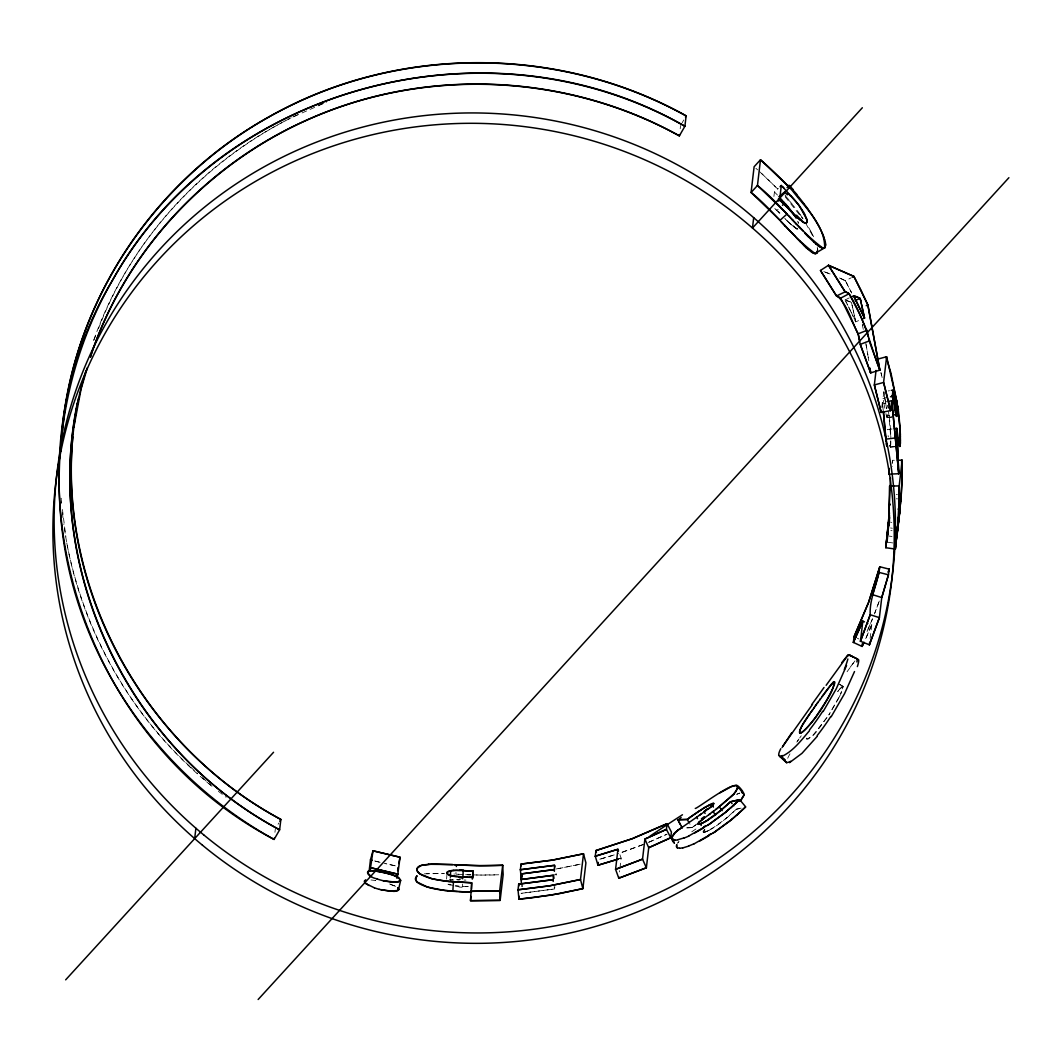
<?xml version="1.0" encoding="UTF-8"?>
<svg xmlns="http://www.w3.org/2000/svg" width="1062" height="1062" viewBox="0 0 1062 1062"><rect width="100%" height="100%" fill="white"/><g stroke="black" fill="none" stroke-linecap="round" stroke-linejoin="round"><path stroke-width="0.75" stroke-dasharray="5 3.75" d="M890.752 440.743L890.275 447.062A36.214 1.553 85.7 0 1 890.142 447.036A33.772 1.434 85.4 0 1 889.983 446.757A31.435 1.301 85 0 1 889.783 446.013M806.589 738.103L806.642 739.285L807.916 739.232L813.187 734.97L827.909 716.319M462.302 884.049L462.82 886.425M455.996 872.393L455.877 874.145A421.229 410.251 6.7 0 0 458.837 874.318M452.531 885.416L449.85 884.221M450.155 880.132L450.235 878.964M450.089 878.938L450.009 880.106L459.541 879.84A21.877 4.009 2.8 0 0 455.824 879.655A14.895 3.053 3.3 0 0 452.571 879.734M446.571 879.071L447.102 872.845M274.939 832.303L275.323 829.064M522.265 886.743L522.424 885.323M554.842 886.73L554.576 888.947L521.814 893.275M556.209 875.088L556.05 873.402M680.198 128.741L680.583 125.502M619.518 871.929L619.664 870.667M619.956 868.158L621.137 858.123L619.531 853.689M773.906 196.497L774.437 191.996L778.3 188.332M881.752 407.489L882.336 402.551L887.049 401.635M870.136 638.514L871.756 624.721L867.282 622.956M892.199 463.51L892.571 460.297L896.182 460.258M878.725 602.552L874.836 613M879.283 601.065L874.252 614.486M95.514 335.977L93.098 341.977C127.453 242.667 203.439 159.141 298.356 114.351M98.54 328.49C133.188 237.251 204.435 161.849 291.094 117.789M703.668 832.263A10.474 1.858 -33.1 0 1 703.256 832.117L704.889 829.568M839.285 696.977L840.188 695.119M838.794 697.946L828.825 714.952L839.75 696.035M278.098 824.245L278.788 823.05M682.162 122.754L683.742 120.006M847.051 671.768L854.976 660.883M826.979 717.686C821.51 723.567 814.169 738.78 806.523 738.502M796.779 742.086L798.969 738.979M797.482 741.077L798.212 740.041M850.343 667.029L854.658 661.254M799.752 737.891L801.266 735.793M677.543 843.268L679.003 841.608L677.848 842.883M839.962 688.72L837.666 691.535L843.109 686.41L840.6 694.243L843.175 686.583L838.861 683.901M778.127 209.32L776.826 210.528L774.795 208.457M708.912 830.378A16.673 3.544 -34.9 0 0 711.036 829.183A21.439 4.832 -35.1 0 0 713.226 827.895A27.771 6.624 -35.3 0 0 717.62 824.962A32.245 7.885 -35.2 0 0 721.894 821.869L736.484 809.204L739.404 808.54M697.867 823.342L692.026 827.603L686.596 827.842M691.76 831.798L697.615 827.869M841.024 278.642L845.392 280.74L851.074 277.859M845.02 299.975L849.308 297.851M842.259 686.464L843.016 686.304L838.9 683.941M736.55 794.403L737.599 793.938M294.041 116.488L326.419 102.191M737.094 794.164L739.431 793.195M851.206 312.188L855.72 321.839L860.114 319.967M649.267 842.086L667.042 834.174L646.267 843.308M318.919 105.191L326.379 102.125M738.09 793.726L739.829 793.062M643.253 844.529L621.934 852.401M643.253 844.516L617.314 853.941M619.704 858.614L621.137 858.123L618.27 859.078M614.208 854.91L598.636 859.57L612.668 855.428M741.157 808.116L736.484 809.204L733.537 805.474M558.147 868.676L581.963 863.818M578.02 864.72L554.152 869.353M884.181 391.745L882.841 398.223L883.929 403.52L886.876 402.976M888.31 390.935L889.478 390.71M887.553 397.307L882.92 398.555M883.796 392.847L883.597 391.851L885.257 397.042M554.098 874.915L556.276 874.557M886.066 414.26L886.465 415.999L890.62 415.388M891.735 416.928L886.996 417.632A14.656 0.85 81.5 0 1 886.81 417.207L885.92 413.569M891.921 417.074L887.168 417.724A15.625 0.903 81.7 0 1 886.982 417.552M892 429.008L887.235 429.606L887.646 432.367M703.163 831.758A10.501 1.858 -32.7 0 0 703.256 832.117L704.411 832.183A9.585 1.726 -33.4 0 0 705.42 831.891L713.252 827.749L725.837 818.683A42.865 10.155 -35.4 0 0 729.554 815.47M521.07 893.341L554.576 888.947L554.152 886.637M424.375 873.827L444.288 873.482L427.136 873.561M895.133 446.69L890.275 447.062L889.531 444.673M894.947 446.651L890.275 447.062A38.484 1.633 86.1 0 0 890.381 446.69M687.194 827.829L692.026 827.603L689.61 823.528M498.742 874.783L479.52 875.048A420.91 409.945 6.7 0 1 476.559 874.995M472.125 874.862L479.52 875.048A420.353 409.401 6.7 0 0 491.348 875.008A419.556 408.618 6.7 0 0 497.255 874.862M468.408 886.637L465.302 886.531M465.939 880.119L464.041 880.026M467.161 886.597L459.209 886.212A24.692 7.009 2.6 0 1 455.545 885.96A16.687 4.474 2.8 0 1 455.067 885.96M463.271 874.53L453.886 874.013M896.209 494.467L897.417 494.547M896.315 498.795L897.509 498.861M371.036 879.96L375.669 880.517L371.753 880.026M455.625 885.867L459.209 886.212M890.872 530.562L892.067 530.721M888.814 536.044L892 536.469M890.606 522.225L891.801 522.398M890.54 527.987L892.319 528.239M888.044 542.27L892.81 542.934M395.356 865.822L385.971 863.764M394.652 865.689L384.245 863.353M797.788 229.034L793.035 226.246L785.522 219.383M380.103 862.331L375.616 861.202M379.068 862.092L374.594 860.924M449.797 884.805L448.005 884.181A9.677 2.27 3.8 0 0 449.744 884.805A11.35 2.801 3.3 0 0 451.337 885.243M845.432 300.121L851.06 302.192M846.109 300.36L851.445 302.338L852.268 305.989M389.595 883.969L395.847 886.584M823.793 271.606L831.851 274.673M390.404 884.248L394.002 885.695M825.439 272.204L830.272 274.049M857.326 638.249L858.959 639.005M839.524 277.965L845.392 280.74L851.631 292.833M218.387 791.283L226.113 797.296M210.688 785.203C131.489 720.501 77.221 625.598 63.813 524.004M755.878 168.3L757.644 169.854M189.368 766.007C125.422 706.522 82.066 625.916 66.242 540.107M190.549 767.083L197.691 773.481M202.444 777.742L211.949 786.278M759.396 171.433L778.088 189.341L761.149 173.013M774.437 191.996L777.503 195.089M776.057 209.745L781.22 215.055M785.256 196.882L802.859 218.958M704.133 829.9L705.433 831.878L704.411 832.183A10.116 1.805 -33.3 0 1 703.681 832.263M805.779 223.378L813.917 238.021M845.392 280.74L851.79 293.178M846.441 302.67L845.737 301.316L853.171 316.317M847.131 304.024L847.821 305.378M848.511 306.732L849.188 308.099M849.865 309.467L850.543 310.821M853.808 317.684L854.459 319.065M855.083 320.445L855.72 321.839L854.937 318.162M798.066 221.905L798.664 223.405M886.69 416.835L886.465 415.999M880.942 372.55L881.606 375.231M881.009 372.935L882.124 377.541M851.445 302.338L854.419 315.719M852.547 307.197L855.72 321.839M884.473 396.153L886.611 408.777L884.673 397.148M884.858 408.233L883.863 403.188M863.101 328.57L862.317 324.574L863.247 329.366M865.636 342.19L867.906 355.345M866.074 344.606L867.866 355.08M868.796 360.735L868.132 356.686L868.65 359.925M887.659 405.312L888.124 408.379M817.262 247.393L817.554 249.318M888.124 435.646L888.31 436.894M888.562 411.472L890.699 436.88M61.649 503.043L61.052 498.211L61.516 503.043M62.446 509.494L65.844 536.881M883.385 411.671L882.336 402.551L883.133 409.388M521.654 885.376L521.774 886.544M62.459 512.72L63.083 519.185M887.261 415.269L887.261 417.379A14.125 0.823 82.3 0 0 887.274 416.397A14.656 0.876 81.9 0 0 887.235 415.096A13.58 0.863 81.7 0 0 887.168 413.954M892.611 462.873L892.571 460.297L892.624 466.483M394.161 885.695A19.554 4.208 12.6 0 1 395.568 886.372M787.712 758.268A61.092 7.779 -48.4 0 1 790.141 753.569M839.697 689.198A28.037 2.31 -57.7 0 1 840.666 688.083M840.799 687.871A29.617 2.575 -58.3 0 1 841.582 687.074M841.542 687.154A30.785 2.748 -58.7 0 1 842.179 686.61M426.831 873.747A37.635 7.328 5.8 0 1 427.561 873.694M462.129 887.235A34.356 11.377 2.4 0 1 458.903 887.035M449.89 880.079A11.098 2.403 3.7 0 1 452.731 879.801M459.249 879.23A32.776 5.456 2.7 0 1 460.682 879.283M736.178 809.297A47.591 10.381 -36 0 1 732.966 812.337A46.794 10.647 -35.6 0 1 729.461 815.483M707.013 831.267A9.784 1.832 -34 0 1 705.354 831.944M708.872 830.431A12.943 2.628 -34.6 0 1 706.88 831.413M703.15 831.772A8.748 1.553 -32.6 0 1 703.973 830.457A9.014 1.58 -32.9 0 1 704.65 829.727M692.052 827.59A48.533 5.589 -33 0 1 694.88 825.506A40.449 4.713 -32.9 0 1 695.663 824.962M889.837 446.611A28.767 1.155 84.7 0 1 889.624 445.854M889.611 445.642A26.006 0.943 84.1 0 1 889.518 445.204M890.606 445.894A40.675 1.739 86.1 0 1 890.421 446.903M890.66 444.805A40.953 1.739 86.1 0 1 890.593 445.735M890.739 444.872A41.617 1.885 85.8 0 0 890.806 443.013A40.542 1.991 85.4 0 0 890.845 441.619M890.593 432.898A30.825 2.097 84.2 0 1 890.686 435.168M890.792 435.832A33.453 2.124 84.4 0 1 890.845 437.637M890.567 430.601A31.196 2.509 83.7 0 1 890.726 433.482M890.5 430.283A30.373 2.695 83.4 0 0 890.301 427.203A29.497 2.881 83.2 0 0 890.022 424.043A30.121 3.266 83 0 0 889.757 420.964A31.873 3.863 82.8 0 0 889.452 417.831A34.794 4.686 82.7 0 0 889.08 414.618A38.989 5.854 82.7 0 0 888.894 413.012M888.097 405.711A52.954 10.182 83 0 1 888.456 408.1M817.567 248.561A69.309 10.554 55.6 0 1 817.66 249.451M817.806 249.663A80.115 12.027 56 0 1 817.82 250.061M811.302 232.259A48.746 9.385 52.5 0 1 813.28 236.109A48.905 8.735 53.3 0 1 814.156 237.954M811.288 232.22A50.857 10.567 51.8 0 0 808.912 228.011A49.98 11.297 51.1 0 0 807.571 225.794M800.058 214.497A53.1 14.058 50.2 0 1 803.27 219.064M800.164 214.484A57.454 16.62 49.9 0 0 796.686 209.851A63.521 19.766 49.7 0 0 792.982 205.298M789.358 200.784A70.026 23.537 49.7 0 1 793.102 205.218M785.668 196.258A81.362 30.055 49.8 0 1 789.544 200.599M784.937 194.85A99.669 41.259 50.1 0 1 785.933 195.912M793.394 225.662A76.212 2.071 45.6 0 1 798.823 231.383M798.345 222.861A35.312 5.801 51.4 0 0 797.854 221.692A30.745 5.217 50.9 0 0 797.708 221.321M797.735 228.967A31.674 5.071 50.8 0 1 797.257 228.834A28.435 4.487 50.4 0 1 796.115 228.29A27.519 4.288 50.1 0 1 795.491 227.958A25.143 3.836 49.8 0 1 794.296 227.135A27.346 4.009 49.2 0 1 792.942 226.1M792.863 225.994A25.528 3.558 48.7 0 1 791.177 224.586M791.217 224.653A25.528 3.372 48.3 0 1 789.411 223.033A26.948 3.279 47.9 0 1 787.446 221.148M787.327 220.962A29.802 3.226 47.5 0 1 785.309 218.984M785.256 218.945A34.435 3.226 47.1 0 1 784.738 218.427M779.92 213.037A51.865 2.031 46.3 0 1 778.127 211.192M872.446 618.907L866.804 632.089L872.473 618.92M871.756 624.721L865.264 639.709L871.756 624.721M470.652 874.822L467.692 874.756A421.229 410.251 6.7 0 1 464.744 874.623L467.692 874.756A420.91 409.945 6.7 0 0 470.652 874.849"/><path stroke-width="1.5" d="M393.431 891.376A19.581 4.699 12.9 0 0 395.396 891.257A17.921 4.182 12.3 0 0 396.936 890.965L398.861 889.558L397.692 887.752M379.24 889.359L390.351 891.257L398.316 890.368L400.693 880.358L399.166 878.274A17.988 3.982 12.1 0 0 397.838 877.411A19.448 4.182 12.6 0 0 396.113 876.522M471.555 889.226L471.687 882.774L445.907 881.261L431.756 878.699L419.795 873.827L417.193 870.84L417.22 868.185L421.309 865.371L433.084 864.003L479.573 865.663L502.671 865.278L503.162 874.65L500.149 900.39L470.493 900.682L471.687 882.774L448.722 881.553M472.285 879.137L473.068 870.973L466.284 870.747M472.935 877.995L473.068 870.973L471.223 870.92M782.88 187.058L798.996 205.271L806.549 218.865A42.852 6.996 51.6 0 1 806.828 220.046L806.908 221.825A46.078 7.447 51.9 0 1 806.775 222.502A40.436 6.558 51.6 0 1 806.43 222.927L805.235 223.139A31.236 5.018 51.1 0 1 804.784 223.033L796.792 217.113L780.928 201.183M462.528 878.778L462.607 877.026L450.5 875.446A9.611 2.243 3.9 0 1 448.708 874.836A11.018 2.536 4.2 0 1 447.62 874.159L447.102 872.845A29.285 6.637 4.8 0 1 447.275 872.207M462.886 877.637L463.191 870.601L470.599 870.893M899.209 494.64L901.014 494.746L899.673 511.22L896.766 537.12L895.571 536.96M60.653 450.142L61.038 443.797M61.317 439.044C70.517 306.387 151.322 182.691 267.066 118.015C393.989 44.803 558.373 44.392 686.118 115.877L684.897 126.259L679.361 135.87C567.161 73.384 426.048 66.879 308.75 119.249C207.223 163.601 125.13 251.362 90.429 356.859M72.813 436.867C57.932 591.083 144.976 746.666 280.859 819.439L279.638 829.807L274.102 839.431C76.982 735.939 -3.213 473.081 112.386 280.461C221.042 83.978 492.078 14.881 684.897 126.259C490.179 15.518 223.007 83.54 112.386 280.461C58.529 373.718 44.763 488.454 74.672 591.879C105.111 696.579 178.748 786.929 274.102 839.431L274.248 838.13M456.355 866.539L456.474 864.787L454.509 864.654M889.438 512.787L888.443 525.358L889.319 514.884M457.496 891.576L452.837 891.283L453.447 881.938M889.412 516.066L885.801 547.726L895.332 549.054L901.014 494.746L899.302 515.269M450.368 877.212L450.5 875.446L447.66 874.159A14.987 3.398 4.6 0 1 447.168 873.482A26.895 6.093 4.7 0 1 447.102 872.845L447.288 872.207A16.355 3.704 4.7 0 1 447.845 871.623A12.027 2.721 4.6 0 1 448.894 871.119A10.514 2.336 4.1 0 1 450.646 870.734A10.872 2.35 3.7 0 1 453.368 870.442M459.992 870.389A20.935 3.836 2.8 0 0 456.434 870.322L450.713 870.76L450.354 875.433A11.071 2.721 3.3 0 0 453.076 876.097M898.598 519.876L899.248 504.676M889.465 515.269L888.655 523.978M60.693 451.562L61.118 446.664M61.822 438.473L62.1 435.194M62.512 430.296C74.313 293.497 163.601 168.845 285.837 107.952C410.131 45.042 564.387 48.294 686.118 115.877L685.428 117.085M86.075 370.412C31.528 545.709 118.917 744.422 279.638 829.807C129.418 749.984 42.838 569.458 77.407 402.511M897.815 528.438L899.328 509.149L898.12 509.083M900.457 503.335L896.766 537.12L898.213 525.385M898.027 526.301L899.846 504.702L895.996 543.386M889.385 517.513L887.062 542.124M888.297 526.752L887.288 535.806L888.363 525.876M889.332 518.309L888.443 525.172M899.275 516.185L897.085 528.903M898.014 527.017L897.788 529.049L898.797 520.446M888.443 525.571L889.478 517.234M194.678 838.608L195.899 828.241M369.085 871.504L370.465 859.835L373.001 850.808L400.055 857.233L397.334 877.663M396.763 878.088L397.015 875.964M397.639 870.667L398.011 867.481M502.671 865.278L499.644 891.031L500.149 900.39L470.493 900.682L470.997 896.421M519.278 896.315L518.946 899.156L531.053 897.921L559.116 893.7L582.879 888.628L585.905 862.875L583.516 853.782L552.492 860.101L521.044 864.07L520.38 869.738L521.309 879.084L521.84 874.477M679.507 134.582L679.361 135.87C573.148 77.114 441.526 67.968 328.145 111.271C219.449 152.609 130.068 242.163 91.89 352.345L90.535 356.925M598.304 862.41L597.972 865.238L618.27 859.092L597.972 865.238L595.291 856.224L595.955 850.543L632.169 838.728L667.082 823.674L671.423 832.077L670.759 837.745L648.723 847.702L646.373 867.773L618.788 878.194L615.575 869.34L617.938 849.268L595.291 856.224L617.938 849.268L618.535 850.927M618.934 876.947L618.788 878.194L646.373 867.773L642.537 859.158L644.886 839.086L666.418 829.356L667.082 823.674L632.169 838.728L595.955 850.543L596.459 852.242M753.688 217.657L752.467 228.025L862.344 107.753M783.822 188.001L781.313 185.478L779.614 199.868L778.327 201.09M876.044 370.465L874.345 384.948L881.181 412.428L890.606 410.596L891.761 400.719L889.398 401.17M877.358 359.208L886.624 356.726L883.597 382.466L890.606 410.596L883.597 382.466L874.345 384.948L881.181 412.428L881.394 410.582M861.561 646.187L862.437 643.599M869.698 642.284L869.393 644.793L860.459 641.275L862.822 621.204L864.495 621.854M890.5 477.993L888.642 520.818L885.801 547.726L888.894 516.955L889.544 486.038L899.169 485.931L902.196 460.178L897.39 460.244M890.142 504.994L890.235 504.158M887.235 535.832L888.416 526.208M898.89 519.384L901.93 483.927L901.598 460.191M888.151 527.655L889.239 519.318M889.412 522.053L889.425 517.38M888.814 521.973L889.345 518.15M787.061 187.549L788.389 186.354L760.485 159.765L757.458 185.505C781.114 204.435 798.624 230.348 822.984 248.11A52.556 7.885 55.4 0 0 824.085 248.163A59.206 8.894 55.5 0 0 824.67 247.858C825.147 225.728 805.102 207.302 792.358 190.602C782.322 179.73 771.636 169.469 760.485 159.765L754.113 166.747L751.086 192.487C774.185 210.926 791.217 236.335 815.125 253.486A53.498 8.031 55.4 0 0 816.2 253.513A61.636 9.266 55.6 0 0 816.93 253.008L817.581 250.884M718.138 807.731L733.895 793.872A22.514 3.85 -38.1 0 0 734.917 792.703A23.643 3.956 -38.4 0 0 735.78 791.628C746.214 770.866 696.486 809.523 695.265 808.394M78.668 397.852C44.285 563.059 133.215 740.506 280.859 819.439L279.824 821.245M73.796 427.468L81.084 388.997L87.389 367.611M398.741 863.552L400.055 857.233L373.001 850.808L370.054 871.172M376.758 878.765C367.412 877.066 362.328 868.358 375.669 871.119C380.116 871.862 405.1 875.938 398.741 881.752A18.001 4.195 12.3 0 1 397.254 882.057A19.461 4.673 12.9 0 1 395.383 882.203M899.381 445.336A31.117 1.288 85 0 0 899.567 446A33.294 1.407 85.4 0 0 899.726 446.372A35.55 1.513 85.7 0 0 899.872 446.385L900.191 445.164A40.037 1.712 86.1 0 0 900.271 444.288L899.726 425.809L896.899 402.299M676.627 844.887L676.746 847.41L679.494 848.326M676.733 844.609L676.428 846.706L677.397 847.941M846.56 665.542L836.192 688.946L823.13 711.58M400.693 880.358C395.953 883.916 388.758 881.566 383.196 880.69L395.263 882.15M854.512 671.542L844.542 693.645L831.188 716.757M727.231 804.797A45.706 10.341 -35.6 0 1 723.766 807.903A42.215 9.916 -35.4 0 1 721.111 810.253L705.792 821.205A16.01 3.319 -34.8 0 1 703.734 822.386L700.256 823.939A9.558 1.726 -33.5 0 1 699.234 824.245A10.195 1.819 -33.3 0 1 698.544 824.298A10.673 1.898 -33 0 1 698.146 824.139A10.726 1.898 -32.7 0 1 698.053 823.78L698.278 823.236A8.868 1.566 -32.7 0 1 698.823 822.506M862.105 646.439L864.003 642.404L862.105 646.439L853.383 642.417L854.047 636.749L868.61 602.34L879.801 566.75L889.133 569.139L888.456 574.808L881.752 597.574L879.389 617.646L869.393 644.793L879.389 617.646L870.216 614.739C869.327 597.906 877.995 583.065 879.801 566.75L868.61 602.34L854.047 636.749L855.68 637.492M812.802 709.602C791.376 738.037 797.947 742.006 818.125 713.677C823.528 708.075 848.644 660.803 824.524 693.154M801.04 727.722C793.951 744.289 816.412 717.567 817.196 714.978C822.864 705.341 834.387 691.601 833.989 681.631M782.083 747.502L791.708 732.793M782.853 746.135L812.496 704.398M804.16 722.439L810.24 713.319M811.102 712.058L814.501 707.173M826.143 685.295L848.126 654.949M813.651 708.381L816.213 704.73M815.364 705.951L817.926 702.314M817.076 703.522L831.745 683.795M841.9 662.489L847.741 655.227M819.625 699.938L820.475 698.756M822.134 696.446L823.754 694.216M703.668 812.297L710.385 807.332A12.399 2.456 -33.8 0 0 711.168 806.695L713.744 803.483L705.805 806.828L692.145 815.828A39.4 4.66 -32.9 0 0 690.008 817.395L687.194 819.466L680.118 819.678M740.838 800.124L739.829 801.279A22.435 3.85 -38.1 0 0 740.904 800.084L743.851 795.119A57.574 9.173 -39.4 0 0 743.997 794.389L736.736 785.176L731.24 786.676L719.97 792.823M817.249 736.298L801.969 753.343L789.517 762.649M809.496 730.696C801.292 740.187 793.327 751.153 781.659 756.516M733.895 793.872L737.559 788.575A42.799 6.823 -39.3 0 0 737.798 787.792M65.658 979.841L273.558 752.268M258.132 999.515L1008.9 177.699M447.288 872.207L450.713 870.76M715.191 831.732L730.895 820.209L745.776 806.961L739.67 799.686L725.134 812.669L709.774 823.953M731.545 796.341L715.801 809.496M716.266 814.142L730.603 801.744L739.67 799.686L731.054 807.651M678.366 829.913C674.158 832.648 668.529 838.369 674.41 843.148M780.026 186.7L781.313 185.478M675.445 832.382L671.914 837.347L674.277 842.87M782.482 205.311L783.783 204.103M779.017 196.656L786.305 190.563M417.021 875.884L415.507 879.177L417.087 882.057L427.561 887.128L445.124 890.606L466.829 892.014M736.962 815.085L745.192 807.12M704.186 818.059L698.278 823.236A8.947 1.593 -32.5 0 0 698.026 823.807M726.103 811.872L707.558 825.4M731.891 819.399L712.921 833.219M708.54 808.779L711.168 806.695M678.074 830.152L701.318 813.943M678.472 829.834L679.746 828.838M700.986 820.541L710.372 813.545M717.368 808.315L711.965 812.377M713.85 810.97L709.96 813.837M708.739 814.74L709.549 814.142M689.955 817.421L699.234 810.943M699.42 815.244L704.146 811.965L705.128 813.452M815.125 253.486L824.829 247.698A70.928 10.633 55.9 0 0 825.227 246.756M709.443 824.165L689.092 835.807M714.859 831.958L694.03 843.878M678.021 820.222L681.14 817.501M838.091 296.776L836.524 295.993L820.475 270.452L828.479 265.288L853.914 276.425L861.176 290.576L867.88 304.993L879.84 370.12L870.667 372.881L860.26 344.38L858.428 335.154M824.829 247.698L822.984 248.11M708.912 835.754L699.911 840.958M703.641 827.882L694.853 832.953M703.761 822.346L705.792 821.205M820.475 270.452L836.524 295.993L845.432 291.705M839.126 297.307L840.679 298.117L849.135 293.709L859.662 314.073L867.309 331.609M852.321 277.235L853.914 276.425L867.88 304.993L879.84 370.12C869.99 344.247 864.136 317.047 848.883 293.563M851.976 296.524C855.892 295.223 861.999 298.249 861.255 303.267M855.242 300.586L860.127 298.342L864.521 318.096L862.862 318.799M866.22 305.683L867.88 304.993M858.826 337.132L858.162 333.84L867.03 330.269M870.057 368.819L870.667 372.881L860.26 344.38L869.194 340.955L868.928 339.614M688.76 846.082L682.733 847.914M683.941 837.931L678.06 839.684M886.053 356.885L890.965 373.134L896.846 401.914M739.67 799.686L730.603 801.744L732.076 803.602M891.244 390.365L893.089 390.365M890.5 396.737L892.266 396.392L893.023 390.019L896.793 416.065A13.819 0.796 82.3 0 0 896.793 415.056M891.761 395.86L894.124 395.436L896.647 412.202M891.602 402.126L893.368 401.808L892.346 396.723M894.868 401.078L896.66 400.799L897.377 405.299M894.669 410.383L896.447 410.118M893.593 414.95L895.97 414.605L896.328 415.892A14.496 0.836 81.5 0 0 896.501 416.264L896.686 416.41A15.333 0.889 81.8 0 1 896.501 416.238M886.783 446.425L885.854 439.164L895.385 437.956L891.761 400.719L898.757 473.732L890.752 474.064M894.377 428.716L896.766 428.411L897.191 431.238M741.794 792.571L743.612 792.929L743.851 795.119A41.83 6.677 -39.3 0 1 743.573 795.942L741.688 799.049A23.417 3.929 -38.3 0 1 740.944 800.058M428.384 864.269L452.571 864.534M680.317 824.364L677.729 819.705L687.194 819.466L689.012 822.519M679.521 819.691L677.729 819.705M393.312 891.323L380.966 889.797M742.139 792.544C746.493 794.841 735.86 782.495 737.957 787.048A58.914 9.412 -39.3 0 1 737.838 787.765M470.493 877.331L472.325 877.371L465.647 877.159M469.895 877.305L468.674 877.265M467.997 892.053L471.501 892.16L458.665 891.642M467.466 877.225L462.607 877.026L465.037 877.132M465.66 870.721L456.554 870.415A14.364 2.947 3.3 0 0 453.222 870.389M898.704 498.928L900.51 499.034M674.901 840.055L672.087 838.887L672.87 839.644M452.837 891.283L447.991 890.899M897.762 523.221L899.381 515.468L901.519 491.825L902.196 460.178M370.465 859.835L372.178 860.3M848.618 293.417L844.901 291.426L828.479 265.288L853.914 276.425M374.408 887.845L365.846 883.611L364.452 882.004L364.77 880.584L365.939 880.079L364.478 880.929L364.943 882.774L368.979 885.522M861.534 304.502L864.521 318.096L853.582 295.727L860.127 298.342M395.953 876.522C392.475 873.734 356.301 865.185 371.488 876.482M848.737 654.763L857.565 659.064L848.936 654.856L853.277 656.98M837.042 296.245L838.874 297.174M838.356 296.909C848.034 306.652 852.043 322.131 858.295 334.503M845.71 291.851L849.135 293.709M785.083 759.742L779.667 756.356L786.69 762.808L782.694 757.75M780.663 200.93L779.614 199.868L782.495 202.776M779.322 196.961L794.973 216.144M398.024 888.044L398.861 889.558M719.306 806.828L722.107 810.651M713.067 811.554L715.456 814.952M713.385 807.08L712.363 805.62A7.261 1.261 -34.7 0 0 713.067 804.877M711.553 803.801L713.239 806.231M828.479 265.288L844.901 291.426M701.225 825.426L700.256 823.939L698.039 823.793M696.566 817.169L697.522 818.669M679.176 822.293L682.322 827.975L681.472 826.422M840.679 298.117L858.162 333.84M853.582 295.727L864.521 318.096M896.501 416.291L895.027 410.158M869.194 340.955L879.84 370.12M886.624 356.726L896.66 400.799M806.549 218.865L806.815 220.033M895.97 414.605L895.412 412.109M893.235 391.042L893.368 391.719M867.588 332.937L867.72 333.601M867.853 334.264L868.397 336.946M893.779 393.736L893.925 394.414M893.036 400.108L893.169 400.786M894.775 408.883L895.107 410.556M894.934 409.733L893.301 401.463M868.663 338.274L868.796 338.951M859.092 338.446L859.477 340.424M554.868 867.043L554.55 865.318L520.38 869.738L554.55 865.318L554.364 871.331M553.952 878.354L553.382 875.274L521.044 879.535L521.535 884.208M553.183 881.447L553.382 875.274L521.044 879.535L521.707 873.867L554.045 869.605L521.707 873.867L522.039 876.973M869.924 368.023L870.667 372.881M898.213 438.261L899.872 446.412A37.661 1.606 86.1 0 0 899.979 446.08M896.978 429.844L898.293 438.818M895.385 437.956L898.757 473.732L896.766 428.411L898.757 473.732M885.854 439.164L883.385 411.671L886.159 441.341M886.438 443.518L886.717 445.695M521.216 865.822L521.044 864.07L552.492 860.101L583.516 853.782L580.489 879.522L582.879 888.628L551.125 895.093L518.946 899.156L518.017 889.81L518.694 884.142L552.851 879.721L518.694 884.142L518.867 885.894M888.801 468.289L889.146 474.13L889.067 468.554M888.907 469.749L889.146 474.13L889.067 469.351M383.196 880.73A16.395 4.328 13.8 0 1 376.691 878.792M379.253 889.332A17.058 4.407 13.9 0 1 374.448 887.832M790.659 761.295A60.083 8.204 -47 0 1 785.614 761.613M778.738 754.989A62.499 8.496 -47.2 0 1 780.769 748.737M782.508 755.533A61.384 8.377 -47 0 1 778.645 755.095M830.829 716.452A72.017 19.023 -57.6 0 1 817.222 735.528M858.176 659.383A60.083 5.323 -62.7 0 1 857.366 666.591M856.729 658.666A61.092 4.633 -64.2 0 1 856.861 661.958M824.019 687.472A68.831 3.332 -53.8 0 1 811.952 704.279M847.489 656.289A62.499 4.792 -63.1 0 1 849.68 655.453M847.861 658.998A61.384 4.606 -64.4 0 1 844.33 669.525M822.731 711.261A68.831 17.868 -57.7 0 1 809.483 729.939M803.987 722.625A30.732 3.067 -53.3 0 0 802.832 724.496A31.063 3.305 -52.9 0 0 801.783 726.289A31.515 3.531 -52.5 0 0 800.881 727.895M833.272 682.308A31.13 2.774 -58.7 0 1 833.896 681.791M832.595 682.906A29.763 2.602 -58.4 0 1 833.351 682.162M831.506 684.22A27.97 2.323 -57.8 0 1 832.449 683.145M456.474 864.787A411.631 400.905 6.7 0 0 468.01 865.384A411.379 400.666 6.7 0 0 479.573 865.663A410.808 400.108 6.7 0 0 491.122 865.623A409.919 399.232 6.7 0 0 502.671 865.278M416.822 876.07A39.175 8.828 8.7 0 0 416.238 876.628L415.521 878.287A80.486 18.227 9.4 0 0 415.534 879.19A56.751 12.863 9 0 0 415.733 880.106A44.232 10.036 8.8 0 0 416.238 881.062A37.25 8.469 8.7 0 0 417.114 882.057A33.134 7.58 8.5 0 0 418.547 883.106A31.183 7.275 7.8 0 0 420.273 884.128A31.183 7.474 7.2 0 0 422.384 885.137A33.121 8.177 6.6 0 0 424.919 886.133A34.143 8.775 5.9 0 0 427.76 887.089A32.258 8.589 5.4 0 0 430.827 887.951A32.205 8.894 5 0 0 434.119 888.748A33.984 9.731 4.7 0 0 437.717 889.425A37.794 11.39 4.4 0 0 441.447 889.983M441.513 889.903A44.126 14.045 4.1 0 0 445.23 890.368A53.671 18.399 3.9 0 0 448.071 890.66M446.027 881.035A42.215 13.328 4.1 0 1 442.389 880.571A36.254 10.859 4.4 0 1 438.699 880.079A32.749 9.346 4.7 0 1 435.154 879.429A31.223 8.589 5 0 1 431.902 878.646A31.515 8.377 5.4 0 1 428.902 877.796A33.626 8.602 5.9 0 1 426.207 876.84A32.856 8.098 6.6 0 1 423.672 875.845A31.21 7.461 7.1 0 1 421.627 874.836A31.462 7.341 7.8 0 1 419.928 873.827A33.599 7.686 8.5 0 1 418.667 872.805M448.775 881.341A51.295 17.457 3.9 0 1 446.013 881.048M418.561 872.791A37.953 8.629 8.7 0 1 417.698 871.796A45.188 10.262 8.8 0 1 417.207 870.84A58.065 13.156 9.1 0 1 417.008 869.924M417.034 869.924A82.358 18.651 9.4 0 1 417.021 869.035L417.685 867.375A39.998 9.014 8.7 0 1 418.521 866.632A34.435 7.753 8.5 0 1 419.702 865.955M419.822 865.981A31.94 7.049 7.9 0 1 421.481 865.424A31.847 6.837 7.2 0 1 423.526 864.972M423.565 864.986A33.586 6.93 6.5 0 1 425.955 864.641A37.236 7.301 5.8 0 1 428.716 864.375M462.541 877.823A32.816 10.793 2.4 0 1 459.395 877.624M456.036 876.654A16.049 4.301 2.8 0 1 452.916 876.177M459.66 876.907A23.616 6.651 2.6 0 1 456.129 876.575M459.74 869.858A31.302 5.297 2.7 0 1 463.311 870.017M730.284 801.85A46.794 10.142 -36 0 1 727.165 804.823M701.809 823.355A9.611 1.805 -34 0 1 700.19 823.993M703.615 822.532A12.505 2.536 -34.6 0 1 701.677 823.488M707.85 820.183A20.497 4.686 -35.2 0 1 705.659 821.497M707.876 820.037A26.523 6.306 -35.3 0 0 712.164 817.209A30.878 7.487 -35.2 0 0 716.319 814.169M699.34 821.789A10.899 1.925 -32.9 0 1 700.601 820.674M698.65 822.599A9.04 1.633 -32.5 0 1 699.486 821.722M649.931 836.192A80.964 2.297 -32.4 0 1 682.454 814.766M734.147 793.739A22.143 3.956 -37.6 0 1 732.953 795.04M732.554 795.239A24.16 4.381 -37.5 0 1 731.413 796.407M687.313 819.413A47.511 5.496 -33 0 1 690.061 817.382M708.805 805.169A11.377 1.766 -33.6 0 1 711.447 803.894A11.974 1.938 -33.8 0 1 712.907 803.443M705.659 807.067A14.417 1.951 -33 0 1 708.619 805.368M705.726 806.934A20.059 2.509 -32.9 0 0 702.526 808.912A24.32 2.788 -32.9 0 0 699.367 811.01M711.686 805.912A8.562 1.354 -35.6 0 1 710.571 806.868M713.053 804.877A6.903 1.181 -35 0 0 713.505 804.279A10.806 1.845 -34.8 0 0 713.73 803.483A7.567 1.288 -34.8 0 0 713.014 803.35M706.111 810.027A45.467 11.934 -32.8 0 1 703.721 811.726M707.411 808.673A30.493 6.412 -33.6 0 1 705.659 809.948M682.972 847.728A34.542 6.704 -30.4 0 1 679.667 848.206M694.216 843.64A36.161 8.217 -33.1 0 1 688.986 845.843M711.102 833.63A82.73 29.072 -36.1 0 1 708.858 835.037M731.758 819.346A64.649 18.665 -36.1 0 0 734.32 817.209A74.871 22.342 -36 0 0 736.709 815.045M730.855 807.624A72.362 21.452 -35.9 0 1 728.426 809.722M728.359 809.722A62.339 17.735 -36.1 0 1 725.877 811.806M705.752 825.625A79.039 27.479 -36.1 0 1 703.575 826.993M688.919 836.033A35.165 8.164 -33.4 0 1 683.729 838.144M677.835 839.856A34.674 6.823 -30.8 0 1 674.742 840.161M675.605 832.316A25.661 4.421 -29.9 0 1 676.852 831.227M676.985 831.174A28.74 4.686 -30.5 0 1 678.379 830.033M680.357 828.665A30.294 4.394 -31.3 0 1 682.202 827.271M897.523 405.14A53.445 9.943 82.9 0 1 897.762 406.68M897.934 406.494A47.232 8.257 82.9 0 1 898.425 409.932M898.24 410.012A40.741 6.226 82.8 0 1 898.678 413.423A36.214 4.978 82.8 0 1 899.036 416.716A33.041 4.036 82.8 0 1 899.328 419.902M899.302 419.888A31.063 3.398 83 0 1 899.594 423.034A30.227 2.974 83.2 0 1 899.833 426.101M899.899 426.353A30.904 2.774 83.4 0 1 900.111 429.499M900.045 429.3A31.502 2.482 83.7 0 1 900.204 432.207M900.271 432.592A30.904 2.177 84.1 0 1 900.364 434.916M900.311 434.65A33.334 2.084 84.5 0 1 900.377 436.747M900.324 436.482A35.803 2.005 84.9 0 1 900.377 438.526M900.403 438.805A38.099 2.005 85.1 0 1 900.417 440.611M900.417 440.73A39.852 1.951 85.4 0 1 900.403 442.283M900.403 442.403A40.821 1.845 85.8 0 1 900.364 443.704M900.297 442.96A40.688 1.739 86.1 0 1 900.257 444.142L900.191 445.164A39.732 1.686 86.2 0 1 900.018 446.226M899.434 446A28.674 1.155 84.8 0 1 899.222 445.27M899.156 444.42A26.152 0.916 84 0 1 898.877 442.894M898.97 443.783A24.612 0.77 83.6 0 1 898.731 442.403M898.996 444.394A28.355 0.677 83 0 1 898.744 442.934M896.74 413.755A14.377 0.863 81.9 0 1 896.793 415.096M896.62 412.069A13.209 0.836 81.6 0 1 896.753 413.795M789.013 185.16A104.235 43.781 50.2 0 1 793.115 189.527M792.956 220.352A67.543 1.035 46.8 0 1 788.283 215.427M785.482 226.272A64.53 1.261 46.8 0 1 781.008 221.546M792.81 189.912A85.093 31.82 49.8 0 1 796.779 194.359M796.566 194.572A73.159 24.838 49.7 0 1 800.403 199.112A66.229 20.789 49.7 0 1 804 203.851M804.053 203.851A59.698 17.417 49.9 0 1 807.611 208.564M807.505 208.59A54.905 14.669 50.2 0 1 810.797 213.25A51.985 12.81 50.6 0 1 813.837 217.856A50.963 11.576 51.1 0 1 816.532 222.33A51.494 10.766 51.8 0 1 819.001 226.644A48.932 9.478 52.5 0 1 821.072 230.627A48.693 8.722 53.3 0 1 822.718 234.198M822.745 234.251A50.777 8.456 54.2 0 1 824.006 237.423M823.714 237.091A54.6 8.576 55 0 1 824.643 239.853M824.709 239.919A59.976 9.292 55.2 0 1 825.28 242.229M825.347 242.309A67.795 10.341 55.6 0 1 825.599 244.194M825.665 244.287A78.296 11.748 56.1 0 1 825.625 245.787M825.307 245.322A84.748 12.585 56.5 0 1 825.161 246.649M823.169 248.402A48.401 7.222 55 0 1 821.882 248.043M821.842 247.964A47.219 6.85 54 0 1 820.143 246.995M820.302 247.207A49.144 6.784 53 0 1 818.165 245.641M818.497 246.065A51.919 6.651 51.9 0 1 816.014 244.008M816.227 244.22A54.149 6.213 50.8 0 1 813.611 241.857M813.784 241.963A58.091 5.629 49.6 0 1 810.877 239.202A60.361 4.819 48.7 0 1 807.425 235.658M808.567 237.025A61.835 4.049 48.1 0 1 804.651 233.056M803.177 230.972A62.963 2.854 47.4 0 1 799.407 227.069M799.859 227.587A63.76 2.35 47.1 0 1 795.863 223.418M796.593 224.228A65.3 1.766 46.9 0 1 792.279 219.701M788.654 229.525A62.459 1.819 46.9 0 1 784.606 225.277M792.584 233.706A61.118 2.443 47.2 0 1 788.654 229.618M795.69 236.826A60.534 2.921 47.4 0 1 792.026 233.029M800.164 241.671A59.711 3.903 48 0 1 796.407 237.875M803.124 244.552A58.622 4.739 48.7 0 1 799.686 241.167M806.284 247.818A56.737 5.629 49.7 0 1 803.443 245.136M808.381 249.583A53.246 6.133 50.7 0 1 805.819 247.287M810.505 251.216A51.427 6.558 51.8 0 1 808.049 249.185M812.603 252.796A49.064 6.823 53.1 0 1 810.545 251.349M813.957 253.287A47.511 6.89 53.9 0 1 812.271 252.318M815.311 253.765A49.038 7.315 55 0 1 814.05 253.446M817.328 252.052A72.561 10.872 55.9 0 1 816.917 252.995M817.382 250.977A86.726 12.89 56.5 0 1 817.262 251.946M796.553 215.214A79.73 2.403 45.6 0 1 801.518 220.405M785.322 192.607A83.938 28.687 49.1 0 1 787.42 194.811M778.433 198.833A80.221 27.147 49.1 0 1 780.49 200.997M786.849 206.532A54.268 1.991 46.2 0 1 785.044 204.674M789.929 210.01A42.055 2.947 46.7 0 1 787.898 207.94M792.385 212.665A35.935 3.305 47.1 0 1 790.274 210.541M794.575 214.869A30.997 3.332 47.5 0 1 792.504 212.838M794.628 214.949A27.877 3.345 47.9 0 0 796.593 216.794A26.218 3.412 48.3 0 0 798.465 218.506A25.992 3.611 48.7 0 0 800.23 220.007M801.345 220.71A27.652 3.916 48.9 0 1 799.938 219.582M801.717 221.228A25.196 3.863 49.9 0 0 802.938 222.064A27.439 4.261 50.1 0 0 803.576 222.409M803.536 222.37A27.585 4.328 50.3 0 0 804.146 222.688A28.793 4.593 50.8 0 0 804.744 222.98L805.235 223.139A33.148 5.363 51.3 0 0 805.925 223.153A36.174 5.854 51.4 0 0 806.43 222.927L806.908 221.825A50.458 8.138 52.1 0 0 806.894 220.962M806.722 219.914A46.808 7.58 51.9 0 1 806.854 220.923M806.47 218.785A38.909 6.372 51.5 0 0 806.018 217.431A34.741 5.748 51.3 0 0 805.368 215.851A30.413 5.164 50.8 0 0 804.505 214.086M803.576 212.254A26.324 4.62 50.4 0 1 804.624 214.205M802.261 210.077A22.979 4.102 50.2 0 1 803.549 212.241M802.076 209.957A21.718 4.009 49.9 0 0 800.522 207.621A24.107 4.752 49.5 0 0 798.757 205.192A25.621 5.416 49.1 0 0 796.978 202.789A29.059 6.558 48.9 0 0 794.987 200.333A34.475 8.35 48.7 0 0 792.836 197.877A42.387 11.071 48.7 0 0 790.632 195.527M788.243 193.51A56.313 16.288 48.8 0 1 790.393 195.833M781.247 199.802A53.79 15.479 48.7 0 1 783.344 202.072M783.517 201.86A40.502 10.434 48.7 0 1 785.601 204.209M785.721 204.116A33.028 7.938 48.7 0 1 787.778 206.532M787.818 206.532A27.957 6.279 48.9 0 1 789.756 208.935A24.784 5.164 49.1 0 1 791.495 211.285M791.402 211.245A23.497 4.567 49.5 0 1 793.088 213.608M793.287 213.714A21.373 3.969 49.8 0 1 794.801 216.011A22.873 4.089 50.2 0 1 796.181 218.214M701.385 818.815A35.391 4.527 -34.5 0 1 704.292 816.651M899.235 493.843L898.24 521.522L895.332 549.054L898.505 517.566L899.169 485.931L899.235 493.843M879.137 572.431L872.579 594.667L881.752 597.574L888.456 574.808L879.137 572.431M889.133 569.139L888.297 572.206L889.133 569.139M870.216 614.739L860.459 641.275L870.216 614.739M862.822 621.204L853.383 642.417L862.822 621.204M757.458 185.505L751.086 192.487L780.052 220.272L787.115 213.94L757.458 185.505M666.418 829.356L644.886 839.086L648.723 847.702L670.759 837.745L666.418 829.356M642.537 859.158L615.575 869.34L642.537 859.158M580.489 879.522L549.466 885.841L518.017 889.81L549.466 885.841L580.489 879.522M499.644 891.031L470.678 891.31L499.644 891.031M398.051 874.225L371.01 867.787L398.051 874.225M202.43 845.179A420.817 409.866 6.7 0 0 887.686 607.915A420.817 409.866 6.7 0 0 330.601 146.861A420.817 409.866 6.7 0 0 202.43 845.179M203.652 834.812A420.817 409.866 6.7 0 0 888.894 597.534A420.817 409.866 6.7 0 0 331.822 136.494A420.817 409.866 6.7 0 0 203.652 834.812"/></g></svg>
